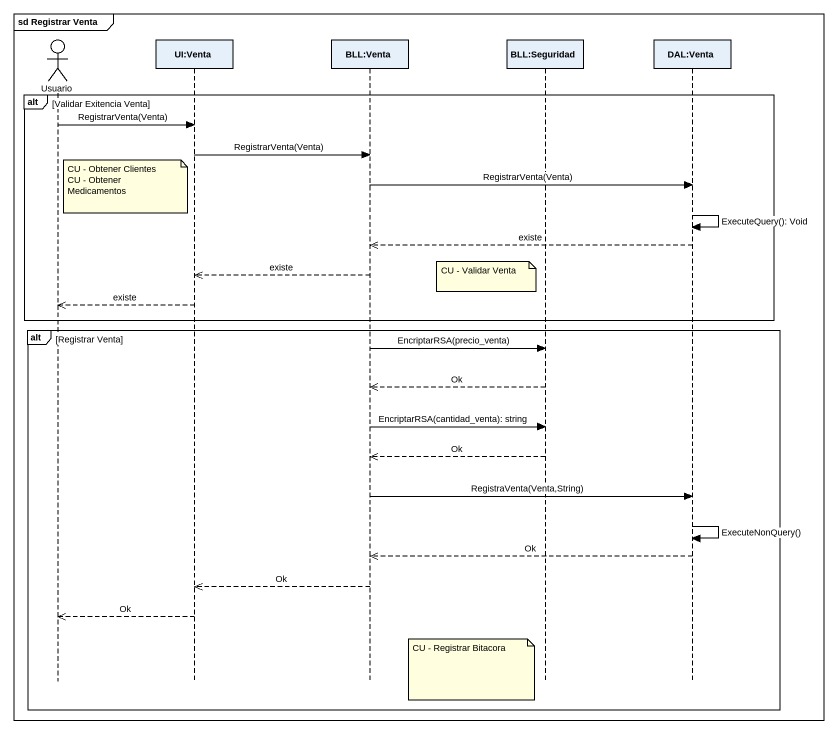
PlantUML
@startuml
mainframe sd Registrar Venta
hide footbox
actor Usuario
participant "UI:Venta" as UI_Venta
participant "BLL:Venta" as BLL_Venta
participant "BLL:Seguridad" as BLL_Seguridad
participant "DAL:Venta" as DAL_Venta

alt Validar Exitencia Venta
  Usuario -> UI_Venta : RegistrarVenta(Venta)
  UI_Venta -> BLL_Venta : RegistrarVenta(Venta)
  BLL_Venta -> DAL_Venta : RegistrarVenta(Venta)
  note right of Usuario
    CU - Obtener Clientes
    CU - Obtener Medicamentos
  end note
  DAL_Venta -> DAL_Venta : ExecuteQuery(): Void
  DAL_Venta -->> BLL_Venta : existe
  BLL_Venta -->> UI_Venta : existe
  note left of BLL_Seguridad : CU - Validar Venta
  UI_Venta -->> Usuario : existe
end
alt Registrar Venta
  BLL_Venta -> BLL_Seguridad : EncriptarRSA(precio_venta)
  BLL_Seguridad -->> BLL_Venta : Ok
  BLL_Venta -> BLL_Seguridad : EncriptarRSA(cantidad_venta): string
  BLL_Seguridad -->> BLL_Venta : Ok
  BLL_Venta -> DAL_Venta : RegistraVenta(Venta,String)
  DAL_Venta -> DAL_Venta : ExecuteNonQuery()
  DAL_Venta -->> BLL_Venta : Ok
  BLL_Venta -->> UI_Venta : Ok
  UI_Venta -->> Usuario : Ok
  note left of BLL_Seguridad : CU - Registrar Bitacora
end
@enduml
